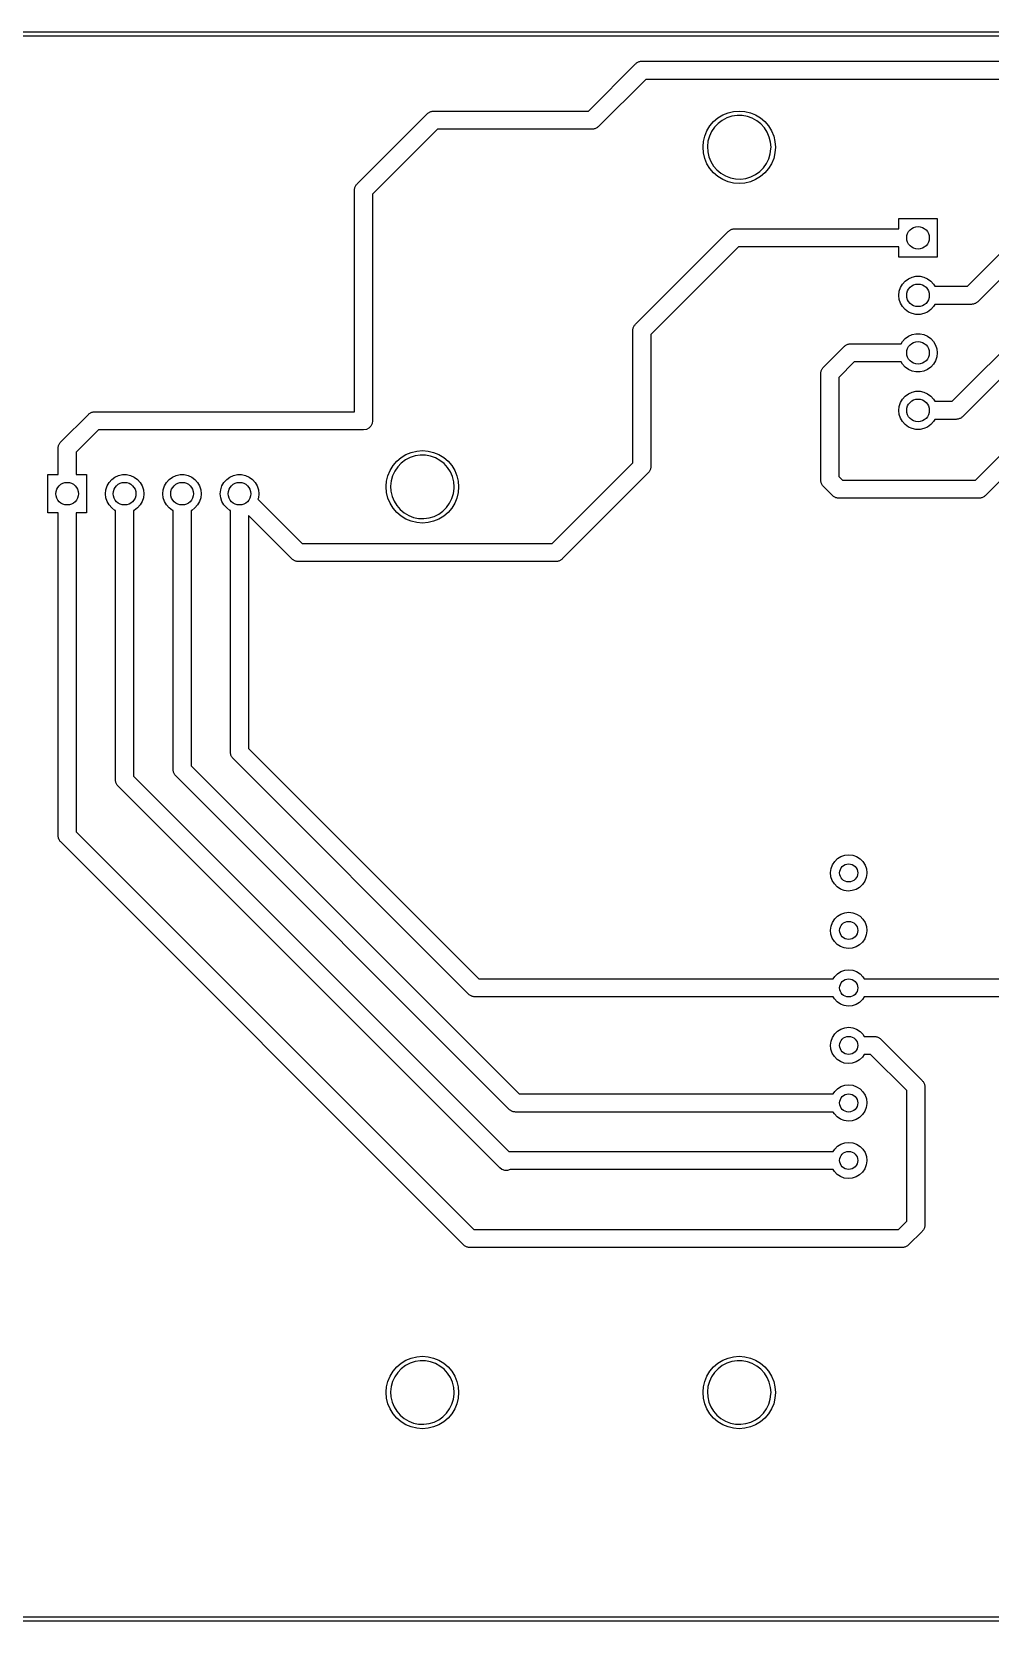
# Model space of a CAD drawing. Extents: x 66 to 226, y -133 to -63.
# Drawn here: x 94.7 to 137.1, y -133.1 to -62.9 of the extents above; entities that cross this region are included whole.
import ezdxf

# ---------------------------------------------------------------- set-up
doc = ezdxf.new("R2010")
doc.units = 0
doc.layers.add('BLACK', color=7, linetype='CONTINUOUS')

msp = doc.modelspace()

# ---------------------------------------------------------------- linework, layer by layer
at = {"layer": 'BLACK', "linetype": 'CONTINUOUS'}
for p, q in [((66, -62.9), (226, -62.9)), ((225.9, -63.1), (66.1, -63.1)), ((119.334, -66.4), (121.417, -64.3172)), ((121.417, -64.3172), (121.443, -64.2987)), ((121.443, -64.2987), (121.465, -64.2764)), ((121.465, -64.2764), (121.493, -64.2621)), ((121.493, -64.2621), (121.518, -64.2436)), ((121.518, -64.2436), (121.548, -64.2339)), ((121.548, -64.2339), (121.576, -64.2196)), ((121.576, -64.2196), (121.607, -64.2147)), ((121.607, -64.2147), (121.637, -64.2049)), ((121.637, -64.2049), (121.669, -64.2049)), ((121.669, -64.2049), (121.7, -64.2)), ((121.7, -64.2), (175.3, -64.2)), ((121.866, -65), (119.783, -67.0828)), ((138.2, -65), (121.866, -65)), ((109.117, -69.6172), (112.217, -66.5172)), ((112.217, -66.5172), (112.243, -66.4987)), ((112.243, -66.4987), (112.265, -66.4764)), ((112.265, -66.4764), (112.293, -66.4621)), ((112.293, -66.4621), (112.318, -66.4436)), ((112.318, -66.4436), (112.348, -66.4339)), ((112.348, -66.4339), (112.376, -66.4196)), ((112.376, -66.4196), (112.407, -66.4147)), ((112.407, -66.4147), (112.437, -66.4049)), ((112.437, -66.4049), (112.469, -66.4049)), ((112.469, -66.4049), (112.5, -66.4)), ((112.5, -66.4), (119.334, -66.4)), ((125.06, -66.7056), (125.274, -66.5744)), ((125.274, -66.5744), (125.506, -66.4783)), ((125.674, -66.6334), (125.456, -66.705)), ((125.506, -66.4783), (125.75, -66.4197)), ((125.902, -66.5986), (125.674, -66.6334)), ((125.75, -66.4197), (126, -66.4)), ((126.132, -66.6014), (125.902, -66.5986)), ((126, -66.4), (126.25, -66.4197)), ((126.359, -66.6418), (126.132, -66.6014)), ((126.25, -66.4197), (126.494, -66.4783)), ((126.576, -66.7187), (126.359, -66.6418)), ((126.494, -66.4783), (126.726, -66.5744)), ((126.726, -66.5744), (126.94, -66.7056)), ((112.666, -67.2), (109.8, -70.0657)), ((119.5, -67.2), (112.666, -67.2)), ((119.531, -67.1951), (119.5, -67.2)), ((119.563, -67.1951), (119.531, -67.1951)), ((119.593, -67.1853), (119.563, -67.1951)), ((119.624, -67.1804), (119.593, -67.1853)), ((119.652, -67.1661), (119.624, -67.1804)), ((119.682, -67.1564), (119.652, -67.1661)), ((119.707, -67.1379), (119.682, -67.1564)), ((119.735, -67.1236), (119.707, -67.1379)), ((119.757, -67.1013), (119.735, -67.1236)), ((119.783, -67.0828), (119.757, -67.1013)), ((124.478, -67.5056), (124.574, -67.2736)), ((124.574, -67.2736), (124.706, -67.0595)), ((124.779, -67.3061), (124.682, -67.5149)), ((124.706, -67.0595), (124.869, -66.8686)), ((124.908, -67.1159), (124.779, -67.3061)), ((124.869, -66.8686), (125.06, -66.7056)), ((125.067, -66.9495), (124.908, -67.1159)), ((125.251, -66.8113), (125.067, -66.9495)), ((125.456, -66.705), (125.251, -66.8113)), ((126.777, -66.8299), (126.576, -66.7187)), ((126.958, -66.9726), (126.777, -66.8299)), ((126.94, -66.7056), (127.131, -66.8686)), ((127.113, -67.1429), (126.958, -66.9726)), ((127.238, -67.3362), (127.113, -67.1429)), ((127.131, -66.8686), (127.294, -67.0595)), ((127.33, -67.5473), (127.238, -67.3362)), ((127.294, -67.0595), (127.426, -67.2736)), ((127.426, -67.2736), (127.522, -67.5056)), ((124.4, -68), (124.403, -67.9657)), ((124.42, -68.2503), (124.4, -68)), ((124.403, -67.9657), (124.42, -67.7497)), ((124.42, -67.7497), (124.478, -67.5056)), ((124.62, -67.7368), (124.596, -67.9657)), ((124.596, -67.9657), (124.609, -68.1955)), ((124.682, -67.5149), (124.62, -67.7368)), ((127.386, -67.7706), (127.33, -67.5473)), ((127.373, -68.2969), (127.403, -68.0686)), ((127.405, -68), (127.386, -67.7706)), ((127.403, -68.0686), (127.405, -68)), ((127.522, -67.5056), (127.58, -67.7497)), ((127.58, -67.7497), (127.6, -68)), ((127.6, -68), (127.58, -68.2503)), ((124.478, -68.4944), (124.42, -68.2503)), ((124.574, -68.7264), (124.478, -68.4944)), ((124.706, -68.9405), (124.574, -68.7264)), ((124.609, -68.1955), (124.659, -68.4201)), ((124.659, -68.4201), (124.746, -68.6334)), ((124.746, -68.6334), (124.866, -68.8297)), ((127.07, -68.9105), (127.204, -68.7235)), ((127.204, -68.7235), (127.306, -68.5171)), ((127.426, -68.7264), (127.294, -68.9405)), ((127.306, -68.5171), (127.373, -68.2969)), ((127.522, -68.4944), (127.426, -68.7264)), ((127.58, -68.2503), (127.522, -68.4944)), ((124.869, -69.1314), (124.706, -68.9405)), ((124.866, -68.8297), (125.017, -69.0037)), ((125.06, -69.2944), (124.869, -69.1314)), ((125.017, -69.0037), (125.194, -69.1507)), ((125.274, -69.4256), (125.06, -69.2944)), ((125.194, -69.1507), (125.393, -69.2669)), ((125.506, -69.5217), (125.274, -69.4256)), ((125.393, -69.2669), (125.608, -69.349)), ((125.608, -69.349), (125.834, -69.3949)), ((125.834, -69.3949), (126.064, -69.4034)), ((126.064, -69.4034), (126.292, -69.3741)), ((126.292, -69.3741), (126.513, -69.3079)), ((126.726, -69.4256), (126.494, -69.5217)), ((126.513, -69.3079), (126.719, -69.2067)), ((126.719, -69.2067), (126.907, -69.073)), ((126.94, -69.2944), (126.726, -69.4256)), ((126.907, -69.073), (127.07, -68.9105)), ((127.131, -69.1314), (126.94, -69.2944)), ((127.294, -68.9405), (127.131, -69.1314)), ((109, -69.9), (109.005, -69.8689)), ((109, -79.679), (109, -69.9)), ((109.005, -69.8374), (109.015, -69.8075)), ((109.005, -69.8689), (109.005, -69.8374)), ((109.015, -69.8075), (109.02, -69.7764)), ((109.02, -69.7764), (109.034, -69.7483)), ((109.034, -69.7483), (109.044, -69.7184)), ((109.044, -69.7184), (109.062, -69.6929)), ((109.062, -69.6929), (109.076, -69.6649)), ((109.076, -69.6649), (109.099, -69.6426)), ((109.099, -69.6426), (109.117, -69.6172)), ((109.8, -70.0657), (109.8, -80.079)), ((125.75, -69.5803), (125.506, -69.5217)), ((126, -69.6), (125.75, -69.5803)), ((126.25, -69.5803), (126, -69.6)), ((126.494, -69.5217), (126.25, -69.5803)), ((125.769, -71.6049), (125.8, -71.6)), ((125.8, -71.6), (133.05, -71.6)), ((133.05, -71.6), (133.05, -71.15)), ((133.05, -71.15), (134.75, -71.15)), ((134.75, -71.15), (134.75, -72.85)), ((135.414, -79.22), (143.317, -71.3172)), ((121.417, -75.8172), (125.517, -71.7172)), ((125.517, -71.7172), (125.543, -71.6987)), ((125.543, -71.6987), (125.565, -71.6764)), ((125.565, -71.6764), (125.593, -71.6621)), ((125.593, -71.6621), (125.618, -71.6436)), ((125.618, -71.6436), (125.648, -71.6339)), ((125.648, -71.6339), (125.676, -71.6196)), ((125.676, -71.6196), (125.707, -71.6147)), ((125.707, -71.6147), (125.737, -71.6049)), ((125.737, -71.6049), (125.769, -71.6049)), ((143.766, -72), (135.863, -79.9028)), ((136.094, -74.14), (138.2, -72.0343)), ((125.966, -72.4), (122.1, -76.2657)), ((133.05, -72.4), (125.966, -72.4)), ((133.05, -72.85), (133.05, -72.4)), ((134.75, -72.85), (133.05, -72.85)), ((138.883, -72.4828), (136.543, -74.8228)), ((133.637, -73.7316), (133.811, -73.6947)), ((133.811, -73.6947), (133.989, -73.6947)), ((133.989, -73.6947), (134.163, -73.7316)), ((136.434, -82.7), (145.517, -73.6172)), ((133.05, -74.54), (133.069, -74.3633)), ((133.069, -74.3633), (133.123, -74.1943)), ((133.123, -74.1943), (133.212, -74.0404)), ((133.212, -74.0404), (133.331, -73.9083)), ((133.331, -73.9083), (133.475, -73.8039)), ((133.475, -73.8039), (133.637, -73.7316)), ((134.163, -73.7316), (134.325, -73.8039)), ((134.325, -73.8039), (134.469, -73.9083)), ((134.469, -73.9083), (134.588, -74.0404)), ((134.588, -74.0404), (134.645, -74.14)), ((134.645, -74.14), (136.094, -74.14)), ((145.966, -74.3), (136.883, -83.3828)), ((133.069, -74.7167), (133.05, -74.54)), ((133.123, -74.8857), (133.069, -74.7167)), ((133.212, -75.0396), (133.123, -74.8857)), ((133.331, -75.1717), (133.212, -75.0396)), ((134.588, -75.0396), (134.469, -75.1717)), ((134.645, -74.94), (134.588, -75.0396)), ((136.26, -74.94), (134.645, -74.94)), ((136.291, -74.9351), (136.26, -74.94)), ((136.323, -74.9351), (136.291, -74.9351)), ((136.353, -74.9253), (136.323, -74.9351)), ((136.384, -74.9204), (136.353, -74.9253)), ((136.412, -74.9061), (136.384, -74.9204)), ((136.442, -74.8964), (136.412, -74.9061)), ((136.467, -74.8779), (136.442, -74.8964)), ((136.495, -74.8636), (136.467, -74.8779)), ((136.517, -74.8413), (136.495, -74.8636)), ((136.543, -74.8228), (136.517, -74.8413)), ((133.475, -75.2761), (133.331, -75.1717)), ((133.637, -75.3484), (133.475, -75.2761)), ((133.811, -75.3853), (133.637, -75.3484)), ((133.989, -75.3853), (133.811, -75.3853)), ((134.163, -75.3484), (133.989, -75.3853)), ((134.325, -75.2761), (134.163, -75.3484)), ((134.469, -75.1717), (134.325, -75.2761)), ((121.3, -76.1), (121.305, -76.0689)), ((121.3, -81.9343), (121.3, -76.1)), ((121.305, -76.0374), (121.315, -76.0075)), ((121.305, -76.0689), (121.305, -76.0374)), ((121.315, -76.0075), (121.32, -75.9764)), ((121.32, -75.9764), (121.334, -75.9483)), ((121.334, -75.9483), (121.344, -75.9184)), ((121.344, -75.9184), (121.362, -75.8929)), ((121.362, -75.8929), (121.376, -75.8649)), ((121.376, -75.8649), (121.399, -75.8426)), ((121.399, -75.8426), (121.417, -75.8172)), ((122.1, -76.2657), (122.1, -82.1)), ((133.212, -76.5804), (133.331, -76.4483)), ((133.331, -76.4483), (133.475, -76.3439)), ((133.475, -76.3439), (133.637, -76.2716)), ((133.637, -76.2716), (133.811, -76.2347)), ((133.811, -76.2347), (133.989, -76.2347)), ((133.989, -76.2347), (134.163, -76.2716)), ((134.163, -76.2716), (134.325, -76.3439)), ((134.325, -76.3439), (134.469, -76.4483)), ((134.469, -76.4483), (134.588, -76.5804)), ((129.717, -77.7172), (130.637, -76.7972)), ((130.637, -76.7972), (130.663, -76.7787)), ((130.663, -76.7787), (130.685, -76.7564)), ((130.685, -76.7564), (130.713, -76.7421)), ((130.713, -76.7421), (130.738, -76.7236)), ((130.738, -76.7236), (130.768, -76.7139)), ((130.768, -76.7139), (130.796, -76.6996)), ((130.796, -76.6996), (130.827, -76.6947)), ((130.827, -76.6947), (130.857, -76.6849)), ((130.857, -76.6849), (130.889, -76.6849)), ((130.889, -76.6849), (130.92, -76.68)), ((130.92, -76.68), (133.155, -76.68)), ((133.155, -76.68), (133.212, -76.5804)), ((134.588, -76.5804), (134.677, -76.7343)), ((134.677, -76.7343), (134.731, -76.9033)), ((134.731, -76.9033), (134.75, -77.08)), ((134.75, -77.08), (134.731, -77.2567)), ((129.605, -77.9374), (129.615, -77.9075)), ((129.615, -77.9075), (129.62, -77.8764)), ((129.62, -77.8764), (129.634, -77.8483)), ((129.634, -77.8483), (129.644, -77.8184)), ((129.644, -77.8184), (129.662, -77.7929)), ((129.662, -77.7929), (129.676, -77.7649)), ((129.676, -77.7649), (129.699, -77.7426)), ((129.699, -77.7426), (129.717, -77.7172)), ((131.086, -77.48), (130.4, -78.1657)), ((133.155, -77.48), (131.086, -77.48)), ((133.212, -77.5796), (133.155, -77.48)), ((133.331, -77.7117), (133.212, -77.5796)), ((133.475, -77.8161), (133.331, -77.7117)), ((133.637, -77.8884), (133.475, -77.8161)), ((133.811, -77.9253), (133.637, -77.8884)), ((134.163, -77.8884), (133.989, -77.9253)), ((134.325, -77.8161), (134.163, -77.8884)), ((134.469, -77.7117), (134.325, -77.8161)), ((134.588, -77.5796), (134.469, -77.7117)), ((134.677, -77.4257), (134.588, -77.5796)), ((134.731, -77.2567), (134.677, -77.4257)), ((129.6, -78), (129.605, -77.9689)), ((129.6, -82.7), (129.6, -78)), ((129.605, -77.9689), (129.605, -77.9374)), ((130.4, -78.1657), (130.4, -82.5343)), ((133.989, -77.9253), (133.811, -77.9253)), ((133.069, -79.4433), (133.123, -79.2743)), ((133.123, -79.2743), (133.212, -79.1204)), ((133.212, -79.1204), (133.331, -78.9883)), ((133.331, -78.9883), (133.475, -78.8839)), ((133.475, -78.8839), (133.637, -78.8116)), ((133.637, -78.8116), (133.811, -78.7747)), ((133.811, -78.7747), (133.989, -78.7747)), ((133.989, -78.7747), (134.163, -78.8116)), ((134.163, -78.8116), (134.325, -78.8839)), ((134.325, -78.8839), (134.469, -78.9883)), ((134.469, -78.9883), (134.588, -79.1204)), ((134.588, -79.1204), (134.645, -79.22)), ((134.645, -79.22), (135.414, -79.22)), ((96.0172, -81.0172), (97.2382, -79.7961)), ((97.2382, -79.7961), (97.2636, -79.7776)), ((97.2636, -79.7776), (97.2859, -79.7554)), ((97.2859, -79.7554), (97.314, -79.7411)), ((97.314, -79.7411), (97.3394, -79.7226)), ((97.3394, -79.7226), (97.3694, -79.7129)), ((97.3694, -79.7129), (97.3974, -79.6986)), ((97.3974, -79.6986), (97.4285, -79.6936)), ((97.4285, -79.6936), (97.4584, -79.6839)), ((97.4584, -79.6839), (97.4899, -79.6839)), ((97.4899, -79.6839), (97.521, -79.679)), ((97.521, -79.679), (109, -79.679)), ((133.05, -79.62), (133.069, -79.4433)), ((133.069, -79.7967), (133.05, -79.62)), ((133.123, -79.9657), (133.069, -79.7967)), ((133.212, -80.1196), (133.123, -79.9657)), ((134.645, -80.02), (134.588, -80.1196)), ((135.58, -80.02), (134.645, -80.02)), ((135.611, -80.0151), (135.58, -80.02)), ((135.643, -80.0151), (135.611, -80.0151)), ((135.673, -80.0053), (135.643, -80.0151)), ((135.704, -80.0004), (135.673, -80.0053)), ((135.732, -79.9861), (135.704, -80.0004)), ((135.762, -79.9764), (135.732, -79.9861)), ((135.787, -79.9579), (135.762, -79.9764)), ((135.815, -79.9436), (135.787, -79.9579)), ((135.837, -79.9213), (135.815, -79.9436)), ((135.863, -79.9028), (135.837, -79.9213)), ((97.6867, -80.479), (96.7, -81.4657)), ((109.4, -80.479), (97.6867, -80.479)), ((109.524, -80.4594), (109.4, -80.479)), ((109.635, -80.4026), (109.524, -80.4594)), ((109.724, -80.3141), (109.635, -80.4026)), ((109.78, -80.2026), (109.724, -80.3141)), ((109.8, -80.079), (109.78, -80.2026)), ((133.331, -80.2517), (133.212, -80.1196)), ((133.475, -80.3561), (133.331, -80.2517)), ((133.637, -80.4284), (133.475, -80.3561)), ((133.811, -80.4653), (133.637, -80.4284)), ((133.989, -80.4653), (133.811, -80.4653)), ((134.163, -80.4284), (133.989, -80.4653)), ((134.325, -80.3561), (134.163, -80.4284)), ((134.469, -80.2517), (134.325, -80.3561)), ((134.588, -80.1196), (134.469, -80.2517)), ((95.9, -81.3), (95.9049, -81.2689)), ((95.9, -82.45), (95.9, -81.3)), ((95.9049, -81.2374), (95.9147, -81.2075)), ((95.9049, -81.2689), (95.9049, -81.2374)), ((95.9147, -81.2075), (95.9196, -81.1764)), ((95.9196, -81.1764), (95.9339, -81.1483)), ((95.9339, -81.1483), (95.9436, -81.1184)), ((95.9436, -81.1184), (95.9621, -81.0929)), ((95.9621, -81.0929), (95.9764, -81.0649)), ((95.9764, -81.0649), (95.9987, -81.0426)), ((95.9987, -81.0426), (96.0172, -81.0172)), ((111.506, -81.4783), (111.75, -81.4197)), ((111.75, -81.4197), (112, -81.4)), ((112, -81.4), (112.25, -81.4197)), ((112.25, -81.4197), (112.494, -81.4783)), ((96.7, -81.4657), (96.7, -82.45)), ((110.574, -82.2736), (110.706, -82.0595)), ((110.706, -82.0595), (110.869, -81.8686)), ((110.908, -82.1159), (110.779, -82.3061)), ((110.869, -81.8686), (111.06, -81.7056)), ((111.067, -81.9495), (110.908, -82.1159)), ((111.06, -81.7056), (111.274, -81.5744)), ((111.251, -81.8113), (111.067, -81.9495)), ((111.456, -81.705), (111.251, -81.8113)), ((111.274, -81.5744), (111.506, -81.4783)), ((111.674, -81.6334), (111.456, -81.705)), ((111.902, -81.5986), (111.674, -81.6334)), ((112.132, -81.6014), (111.902, -81.5986)), ((112.359, -81.6418), (112.132, -81.6014)), ((112.576, -81.7187), (112.359, -81.6418)), ((112.494, -81.4783), (112.726, -81.5744)), ((112.777, -81.8299), (112.576, -81.7187)), ((112.726, -81.5744), (112.94, -81.7056)), ((112.958, -81.9726), (112.777, -81.8299)), ((112.94, -81.7056), (113.131, -81.8686)), ((113.113, -82.1429), (112.958, -81.9726)), ((113.131, -81.8686), (113.294, -82.0595)), ((113.294, -82.0595), (113.426, -82.2736)), ((117.734, -85.5), (121.3, -81.9343)), ((122.1, -82.1), (122.095, -82.1311)), ((122.095, -82.1311), (122.095, -82.1626)), ((95.45, -84.15), (95.45, -82.45)), ((95.45, -82.45), (95.9, -82.45)), ((96.7, -82.45), (97.15, -82.45)), ((97.15, -82.45), (97.15, -84.15)), ((98.0635, -82.9543), (98.1523, -82.8004)), ((98.1523, -82.8004), (98.2712, -82.6683)), ((98.2712, -82.6683), (98.415, -82.5639)), ((98.415, -82.5639), (98.5773, -82.4916)), ((98.5773, -82.4916), (98.7512, -82.4547)), ((98.7512, -82.4547), (98.9288, -82.4547)), ((98.9288, -82.4547), (99.1027, -82.4916)), ((99.1027, -82.4916), (99.265, -82.5639)), ((99.265, -82.5639), (99.4088, -82.6683)), ((99.4088, -82.6683), (99.5277, -82.8004)), ((99.5277, -82.8004), (99.6165, -82.9543)), ((100.603, -82.9543), (100.692, -82.8004)), ((100.692, -82.8004), (100.811, -82.6683)), ((100.811, -82.6683), (100.955, -82.5639)), ((100.955, -82.5639), (101.117, -82.4916)), ((101.117, -82.4916), (101.291, -82.4547)), ((101.291, -82.4547), (101.469, -82.4547)), ((101.469, -82.4547), (101.643, -82.4916)), ((101.643, -82.4916), (101.805, -82.5639)), ((101.805, -82.5639), (101.949, -82.6683)), ((101.949, -82.6683), (102.068, -82.8004)), ((102.068, -82.8004), (102.157, -82.9543)), ((103.143, -82.9543), (103.232, -82.8004)), ((103.232, -82.8004), (103.351, -82.6683)), ((103.351, -82.6683), (103.495, -82.5639)), ((103.495, -82.5639), (103.657, -82.4916)), ((103.657, -82.4916), (103.831, -82.4547)), ((103.831, -82.4547), (104.009, -82.4547)), ((104.009, -82.4547), (104.183, -82.4916)), ((104.183, -82.4916), (104.345, -82.5639)), ((104.345, -82.5639), (104.489, -82.6683)), ((104.489, -82.6683), (104.608, -82.8004)), ((104.608, -82.8004), (104.697, -82.9543)), ((110.403, -82.9657), (110.42, -82.7497)), ((110.42, -82.7497), (110.478, -82.5056)), ((110.478, -82.5056), (110.574, -82.2736)), ((110.62, -82.7368), (110.596, -82.9657)), ((110.682, -82.5149), (110.62, -82.7368)), ((110.779, -82.3061), (110.682, -82.5149)), ((113.238, -82.3362), (113.113, -82.1429)), ((113.33, -82.5473), (113.238, -82.3362)), ((113.386, -82.7706), (113.33, -82.5473)), ((113.405, -83), (113.386, -82.7706)), ((113.426, -82.2736), (113.522, -82.5056)), ((113.522, -82.5056), (113.58, -82.7497)), ((113.58, -82.7497), (113.6, -83)), ((121.983, -82.3828), (118.183, -86.1828)), ((122.001, -82.3574), (121.983, -82.3828)), ((122.024, -82.3351), (122.001, -82.3574)), ((122.038, -82.3071), (122.024, -82.3351)), ((122.056, -82.2816), (122.038, -82.3071)), ((122.066, -82.2517), (122.056, -82.2816)), ((122.08, -82.2236), (122.066, -82.2517)), ((122.085, -82.1925), (122.08, -82.2236)), ((122.095, -82.1626), (122.085, -82.1925)), ((129.605, -82.7311), (129.6, -82.7)), ((129.605, -82.7626), (129.605, -82.7311)), ((129.615, -82.7925), (129.605, -82.7626)), ((129.62, -82.8236), (129.615, -82.7925)), ((129.634, -82.8517), (129.62, -82.8236)), ((130.4, -82.5343), (130.566, -82.7)), ((130.566, -82.7), (136.434, -82.7)), ((97.99, -83.3), (98.0086, -83.1233)), ((98.0086, -83.4767), (97.99, -83.3)), ((98.0086, -83.1233), (98.0635, -82.9543)), ((98.0635, -83.6457), (98.0086, -83.4767)), ((99.6165, -82.9543), (99.6714, -83.1233)), ((99.6714, -83.4767), (99.6165, -83.6457)), ((99.6714, -83.1233), (99.69, -83.3)), ((99.69, -83.3), (99.6714, -83.4767)), ((100.53, -83.3), (100.549, -83.1233)), ((100.549, -83.4767), (100.53, -83.3)), ((100.549, -83.1233), (100.603, -82.9543)), ((100.603, -83.6457), (100.549, -83.4767)), ((102.157, -82.9543), (102.211, -83.1233)), ((102.211, -83.4767), (102.157, -83.6457)), ((102.211, -83.1233), (102.23, -83.3)), ((102.23, -83.3), (102.211, -83.4767)), ((103.07, -83.3), (103.089, -83.1233)), ((103.089, -83.4767), (103.07, -83.3)), ((103.089, -83.1233), (103.143, -82.9543)), ((103.143, -83.6457), (103.089, -83.4767)), ((104.697, -82.9543), (104.751, -83.1233)), ((104.751, -83.4767), (104.73, -83.5439)), ((104.751, -83.1233), (104.77, -83.3)), ((104.77, -83.3), (104.751, -83.4767)), ((110.4, -83), (110.403, -82.9657)), ((110.42, -83.2503), (110.4, -83)), ((110.478, -83.4944), (110.42, -83.2503)), ((110.574, -83.7264), (110.478, -83.4944)), ((110.596, -82.9657), (110.609, -83.1955)), ((110.609, -83.1955), (110.659, -83.4201)), ((110.659, -83.4201), (110.746, -83.6334)), ((113.204, -83.7235), (113.306, -83.5171)), ((113.306, -83.5171), (113.373, -83.2969)), ((113.373, -83.2969), (113.403, -83.0686)), ((113.403, -83.0686), (113.405, -83)), ((113.522, -83.4944), (113.426, -83.7264)), ((113.58, -83.2503), (113.522, -83.4944)), ((113.6, -83), (113.58, -83.2503)), ((129.644, -82.8816), (129.634, -82.8517)), ((129.662, -82.9071), (129.644, -82.8816)), ((129.676, -82.9351), (129.662, -82.9071)), ((129.699, -82.9574), (129.676, -82.9351)), ((129.717, -82.9828), (129.699, -82.9574)), ((130.117, -83.3828), (129.717, -82.9828)), ((130.143, -83.4013), (130.117, -83.3828)), ((130.165, -83.4236), (130.143, -83.4013)), ((130.193, -83.4379), (130.165, -83.4236)), ((130.218, -83.4564), (130.193, -83.4379)), ((130.248, -83.4661), (130.218, -83.4564)), ((130.276, -83.4804), (130.248, -83.4661)), ((130.307, -83.4853), (130.276, -83.4804)), ((130.337, -83.4951), (130.307, -83.4853)), ((130.369, -83.4951), (130.337, -83.4951)), ((130.4, -83.5), (130.369, -83.4951)), ((136.6, -83.5), (130.4, -83.5)), ((136.631, -83.4951), (136.6, -83.5)), ((136.663, -83.4951), (136.631, -83.4951)), ((136.693, -83.4853), (136.663, -83.4951)), ((136.724, -83.4804), (136.693, -83.4853)), ((136.752, -83.4661), (136.724, -83.4804)), ((136.782, -83.4564), (136.752, -83.4661)), ((136.807, -83.4379), (136.782, -83.4564)), ((136.835, -83.4236), (136.807, -83.4379)), ((136.857, -83.4013), (136.835, -83.4236)), ((136.883, -83.3828), (136.857, -83.4013)), ((95.9, -84.15), (95.45, -84.15)), ((95.9, -98.4), (95.9, -84.15)), ((97.15, -84.15), (96.7, -84.15)), ((96.7, -84.15), (96.7, -98.2343)), ((98.1523, -83.7996), (98.0635, -83.6457)), ((98.2712, -83.9317), (98.1523, -83.7996)), ((98.415, -84.0361), (98.2712, -83.9317)), ((98.44, -84.0473), (98.415, -84.0361)), ((98.44, -95.94), (98.44, -84.0473)), ((99.265, -84.0361), (99.24, -84.0473)), ((99.24, -84.0473), (99.24, -95.7743)), ((99.4088, -83.9317), (99.265, -84.0361)), ((99.5277, -83.7996), (99.4088, -83.9317)), ((99.6165, -83.6457), (99.5277, -83.7996)), ((100.692, -83.7996), (100.603, -83.6457)), ((100.811, -83.9317), (100.692, -83.7996)), ((100.955, -84.0361), (100.811, -83.9317)), ((100.98, -84.0473), (100.955, -84.0361)), ((100.98, -95.48), (100.98, -84.0473)), ((101.805, -84.0361), (101.78, -84.0473)), ((101.78, -84.0473), (101.78, -95.3143)), ((101.949, -83.9317), (101.805, -84.0361)), ((102.068, -83.7996), (101.949, -83.9317)), ((102.157, -83.6457), (102.068, -83.7996)), ((103.232, -83.7996), (103.143, -83.6457)), ((103.351, -83.9317), (103.232, -83.7996)), ((103.495, -84.0361), (103.351, -83.9317)), ((103.52, -84.0473), (103.495, -84.0361)), ((103.52, -94.72), (103.52, -84.0473)), ((104.73, -83.5439), (106.686, -85.5)), ((110.706, -83.9405), (110.574, -83.7264)), ((110.869, -84.1314), (110.706, -83.9405)), ((110.746, -83.6334), (110.866, -83.8297)), ((110.866, -83.8297), (111.017, -84.0037)), ((111.06, -84.2944), (110.869, -84.1314)), ((111.017, -84.0037), (111.194, -84.1507)), ((111.194, -84.1507), (111.393, -84.2669)), ((112.513, -84.3079), (112.719, -84.2067)), ((112.719, -84.2067), (112.907, -84.073)), ((112.907, -84.073), (113.07, -83.9105)), ((113.131, -84.1314), (112.94, -84.2944)), ((113.07, -83.9105), (113.204, -83.7235)), ((113.294, -83.9405), (113.131, -84.1314)), ((113.426, -83.7264), (113.294, -83.9405)), ((106.237, -86.1828), (104.32, -84.2657)), ((104.32, -84.2657), (104.32, -94.5543)), ((111.274, -84.4256), (111.06, -84.2944)), ((111.506, -84.5217), (111.274, -84.4256)), ((111.393, -84.2669), (111.608, -84.349)), ((111.75, -84.5803), (111.506, -84.5217)), ((111.608, -84.349), (111.834, -84.3949)), ((112, -84.6), (111.75, -84.5803)), ((111.834, -84.3949), (112.064, -84.4034)), ((112.25, -84.5803), (112, -84.6)), ((112.064, -84.4034), (112.292, -84.3741)), ((112.494, -84.5217), (112.25, -84.5803)), ((112.292, -84.3741), (112.513, -84.3079)), ((112.726, -84.4256), (112.494, -84.5217)), ((112.94, -84.2944), (112.726, -84.4256)), ((106.686, -85.5), (117.734, -85.5)), ((106.263, -86.2013), (106.237, -86.1828)), ((106.285, -86.2236), (106.263, -86.2013)), ((106.313, -86.2379), (106.285, -86.2236)), ((106.338, -86.2564), (106.313, -86.2379)), ((106.368, -86.2661), (106.338, -86.2564)), ((106.396, -86.2804), (106.368, -86.2661)), ((106.427, -86.2853), (106.396, -86.2804)), ((106.457, -86.2951), (106.427, -86.2853)), ((106.489, -86.2951), (106.457, -86.2951)), ((106.52, -86.3), (106.489, -86.2951)), ((117.9, -86.3), (106.52, -86.3)), ((117.931, -86.2951), (117.9, -86.3)), ((117.963, -86.2951), (117.931, -86.2951)), ((117.993, -86.2853), (117.963, -86.2951)), ((118.024, -86.2804), (117.993, -86.2853)), ((118.052, -86.2661), (118.024, -86.2804)), ((118.082, -86.2564), (118.052, -86.2661)), ((118.107, -86.2379), (118.082, -86.2564)), ((118.135, -86.2236), (118.107, -86.2379)), ((118.157, -86.2013), (118.135, -86.2236)), ((118.183, -86.1828), (118.157, -86.2013)), ((103.525, -94.7511), (103.52, -94.72)), ((103.525, -94.7826), (103.525, -94.7511)), ((104.32, -94.5543), (114.496, -104.73)), ((101.78, -95.3143), (116.276, -109.81)), ((103.535, -94.8125), (103.525, -94.7826)), ((103.54, -94.8436), (103.535, -94.8125)), ((103.554, -94.8717), (103.54, -94.8436)), ((103.564, -94.9016), (103.554, -94.8717)), ((103.582, -94.9271), (103.564, -94.9016)), ((103.596, -94.9551), (103.582, -94.9271)), ((103.619, -94.9774), (103.596, -94.9551)), ((103.637, -95.0028), (103.619, -94.9774)), ((114.047, -105.413), (103.637, -95.0028)), ((98.4449, -95.9711), (98.44, -95.94)), ((98.4449, -96.0026), (98.4449, -95.9711)), ((98.4547, -96.0325), (98.4449, -96.0026)), ((98.4596, -96.0636), (98.4547, -96.0325)), ((98.4739, -96.0917), (98.4596, -96.0636)), ((98.4836, -96.1216), (98.4739, -96.0917)), ((98.5021, -96.1471), (98.4836, -96.1216)), ((98.5164, -96.1751), (98.5021, -96.1471)), ((99.24, -95.7743), (115.816, -112.35)), ((100.985, -95.5111), (100.98, -95.48)), ((100.985, -95.5426), (100.985, -95.5111)), ((100.995, -95.5725), (100.985, -95.5426)), ((101, -95.6036), (100.995, -95.5725)), ((101.014, -95.6317), (101, -95.6036)), ((101.024, -95.6616), (101.014, -95.6317)), ((101.042, -95.6871), (101.024, -95.6616)), ((101.056, -95.7151), (101.042, -95.6871)), ((101.079, -95.7374), (101.056, -95.7151)), ((101.097, -95.7628), (101.079, -95.7374)), ((115.827, -110.493), (101.097, -95.7628)), ((98.5387, -96.1974), (98.5164, -96.1751)), ((98.5572, -96.2228), (98.5387, -96.1974)), ((115.417, -113.083), (98.5572, -96.2228)), ((96.7, -98.2343), (114.266, -115.8)), ((95.9049, -98.4311), (95.9, -98.4)), ((95.9049, -98.4626), (95.9049, -98.4311)), ((95.9147, -98.4925), (95.9049, -98.4626)), ((95.9196, -98.5236), (95.9147, -98.4925)), ((95.9339, -98.5517), (95.9196, -98.5236)), ((95.9436, -98.5816), (95.9339, -98.5517)), ((95.9621, -98.6071), (95.9436, -98.5816)), ((95.9764, -98.6351), (95.9621, -98.6071)), ((95.9987, -98.6574), (95.9764, -98.6351)), ((96.0172, -98.6828), (95.9987, -98.6574)), ((113.817, -116.483), (96.0172, -98.6828)), ((130.121, -99.6943), (130.218, -99.5444)), ((130.218, -99.5444), (130.345, -99.4196)), ((130.345, -99.4196), (130.497, -99.3261)), ((130.497, -99.3261), (130.666, -99.2687)), ((130.666, -99.2687), (130.843, -99.25)), ((130.843, -99.25), (131.02, -99.2711)), ((131.02, -99.2711), (131.188, -99.331)), ((131.188, -99.331), (131.339, -99.4265)), ((131.339, -99.4265), (131.464, -99.5531)), ((131.464, -99.5531), (131.559, -99.7043)), ((130.038, -100.039), (130.06, -99.8619)), ((130.055, -100.216), (130.038, -100.039)), ((130.111, -100.386), (130.055, -100.216)), ((130.06, -99.8619), (130.121, -99.6943)), ((131.612, -100.249), (131.549, -100.416)), ((131.559, -99.7043), (131.618, -99.8728)), ((131.637, -100.072), (131.612, -100.249)), ((131.618, -99.8728), (131.637, -100.05)), ((131.637, -100.05), (131.637, -100.072)), ((130.204, -100.538), (130.111, -100.386)), ((130.328, -100.666), (130.204, -100.538)), ((130.477, -100.764), (130.328, -100.666)), ((130.644, -100.826), (130.477, -100.764)), ((130.821, -100.85), (130.644, -100.826)), ((130.998, -100.834), (130.821, -100.85)), ((131.168, -100.779), (130.998, -100.834)), ((131.321, -100.687), (131.168, -100.779)), ((131.45, -100.564), (131.321, -100.687)), ((131.549, -100.416), (131.45, -100.564)), ((130.038, -102.579), (130.06, -102.402)), ((130.06, -102.402), (130.121, -102.234)), ((130.121, -102.234), (130.218, -102.084)), ((130.218, -102.084), (130.345, -101.96)), ((130.345, -101.96), (130.497, -101.866)), ((130.497, -101.866), (130.666, -101.809)), ((130.666, -101.809), (130.843, -101.79)), ((130.843, -101.79), (131.02, -101.811)), ((131.02, -101.811), (131.188, -101.871)), ((131.188, -101.871), (131.339, -101.967)), ((131.339, -101.967), (131.464, -102.093)), ((131.464, -102.093), (131.559, -102.244)), ((131.559, -102.244), (131.618, -102.413)), ((131.618, -102.413), (131.637, -102.59)), ((130.055, -102.756), (130.038, -102.579)), ((130.111, -102.926), (130.055, -102.756)), ((130.204, -103.078), (130.111, -102.926)), ((130.328, -103.206), (130.204, -103.078)), ((131.45, -103.104), (131.321, -103.227)), ((131.549, -102.956), (131.45, -103.104)), ((131.612, -102.789), (131.549, -102.956)), ((131.637, -102.612), (131.612, -102.789)), ((131.637, -102.59), (131.637, -102.612)), ((130.477, -103.304), (130.328, -103.206)), ((130.644, -103.366), (130.477, -103.304)), ((130.821, -103.39), (130.644, -103.366)), ((130.998, -103.374), (130.821, -103.39)), ((131.168, -103.319), (130.998, -103.374)), ((131.321, -103.227), (131.168, -103.319)), ((130.218, -104.624), (130.345, -104.5)), ((130.345, -104.5), (130.497, -104.406)), ((130.497, -104.406), (130.666, -104.349)), ((130.666, -104.349), (130.843, -104.33)), ((130.843, -104.33), (131.02, -104.351)), ((131.02, -104.351), (131.188, -104.411)), ((131.188, -104.411), (131.339, -104.507)), ((131.339, -104.507), (131.464, -104.633)), ((114.496, -104.73), (130.149, -104.73)), ((130.149, -104.73), (130.218, -104.624)), ((131.464, -104.633), (131.525, -104.73)), ((131.525, -104.73), (140.309, -104.73)), ((114.073, -105.431), (114.047, -105.413)), ((114.095, -105.454), (114.073, -105.431)), ((114.123, -105.468), (114.095, -105.454)), ((114.148, -105.486), (114.123, -105.468)), ((114.178, -105.496), (114.148, -105.486)), ((114.206, -105.51), (114.178, -105.496)), ((114.237, -105.515), (114.206, -105.51)), ((114.267, -105.525), (114.237, -105.515)), ((114.299, -105.525), (114.267, -105.525)), ((114.33, -105.53), (114.299, -105.525)), ((130.15, -105.53), (114.33, -105.53)), ((130.204, -105.618), (130.15, -105.53)), ((130.328, -105.746), (130.204, -105.618)), ((130.477, -105.844), (130.328, -105.746)), ((130.644, -105.906), (130.477, -105.844)), ((130.821, -105.93), (130.644, -105.906)), ((130.998, -105.914), (130.821, -105.93)), ((131.168, -105.859), (130.998, -105.914)), ((131.321, -105.767), (131.168, -105.859)), ((131.45, -105.644), (131.321, -105.767)), ((131.526, -105.53), (131.45, -105.644)), ((140.31, -105.53), (131.526, -105.53)), ((130.06, -107.482), (130.121, -107.314)), ((130.121, -107.314), (130.218, -107.164)), ((130.218, -107.164), (130.345, -107.04)), ((130.345, -107.04), (130.497, -106.946)), ((130.497, -106.946), (130.666, -106.889)), ((130.666, -106.889), (130.843, -106.87)), ((130.843, -106.87), (131.02, -106.891)), ((131.02, -106.891), (131.188, -106.951)), ((131.188, -106.951), (131.339, -107.047)), ((131.339, -107.047), (131.464, -107.173)), ((131.464, -107.173), (131.525, -107.27)), ((131.525, -107.27), (131.97, -107.27)), ((131.97, -107.27), (132.001, -107.275)), ((132.001, -107.275), (132.033, -107.275)), ((132.033, -107.275), (132.063, -107.285)), ((132.063, -107.285), (132.094, -107.29)), ((132.094, -107.29), (132.122, -107.304)), ((132.122, -107.304), (132.152, -107.314)), ((132.152, -107.314), (132.177, -107.332)), ((132.177, -107.332), (132.205, -107.346)), ((132.205, -107.346), (132.227, -107.369)), ((132.227, -107.369), (132.253, -107.387)), ((132.253, -107.387), (134.083, -109.217)), ((130.038, -107.659), (130.06, -107.482)), ((130.055, -107.836), (130.038, -107.659)), ((130.111, -108.006), (130.055, -107.836)), ((130.204, -108.158), (130.111, -108.006)), ((131.526, -108.07), (131.45, -108.184)), ((131.804, -108.07), (131.526, -108.07)), ((133.4, -109.666), (131.804, -108.07)), ((130.328, -108.286), (130.204, -108.158)), ((130.477, -108.384), (130.328, -108.286)), ((130.644, -108.446), (130.477, -108.384)), ((130.821, -108.47), (130.644, -108.446)), ((130.998, -108.454), (130.821, -108.47)), ((131.168, -108.399), (130.998, -108.454)), ((131.321, -108.307), (131.168, -108.399)), ((131.45, -108.184), (131.321, -108.307)), ((130.345, -109.58), (130.497, -109.486)), ((130.497, -109.486), (130.666, -109.429)), ((130.666, -109.429), (130.843, -109.41)), ((130.843, -109.41), (131.02, -109.431)), ((131.02, -109.431), (131.188, -109.491)), ((131.188, -109.491), (131.339, -109.587)), ((134.083, -109.217), (134.101, -109.243)), ((134.101, -109.243), (134.124, -109.265)), ((134.124, -109.265), (134.138, -109.293)), ((134.138, -109.293), (134.156, -109.318)), ((134.156, -109.318), (134.166, -109.348)), ((134.166, -109.348), (134.18, -109.376)), ((134.18, -109.376), (134.185, -109.407)), ((134.185, -109.407), (134.195, -109.437)), ((134.195, -109.437), (134.195, -109.469)), ((134.195, -109.469), (134.2, -109.5)), ((134.2, -109.5), (134.2, -115.6)), ((116.276, -109.81), (130.149, -109.81)), ((130.149, -109.81), (130.218, -109.704)), ((130.218, -109.704), (130.345, -109.58)), ((131.339, -109.587), (131.464, -109.713)), ((131.464, -109.713), (131.559, -109.864)), ((131.559, -109.864), (131.618, -110.033)), ((131.618, -110.033), (131.637, -110.21)), ((131.637, -110.21), (131.637, -110.232)), ((133.4, -115.434), (133.4, -109.666)), ((115.853, -110.511), (115.827, -110.493)), ((115.875, -110.534), (115.853, -110.511)), ((115.903, -110.548), (115.875, -110.534)), ((115.928, -110.566), (115.903, -110.548)), ((115.958, -110.576), (115.928, -110.566)), ((115.986, -110.59), (115.958, -110.576)), ((116.017, -110.595), (115.986, -110.59)), ((116.047, -110.605), (116.017, -110.595)), ((116.079, -110.605), (116.047, -110.605)), ((116.11, -110.61), (116.079, -110.605)), ((130.15, -110.61), (116.11, -110.61)), ((130.204, -110.698), (130.15, -110.61)), ((130.328, -110.826), (130.204, -110.698)), ((130.477, -110.924), (130.328, -110.826)), ((131.321, -110.847), (131.168, -110.939)), ((131.45, -110.724), (131.321, -110.847)), ((131.549, -110.576), (131.45, -110.724)), ((131.612, -110.409), (131.549, -110.576)), ((131.637, -110.232), (131.612, -110.409)), ((130.644, -110.986), (130.477, -110.924)), ((130.821, -111.01), (130.644, -110.986)), ((130.998, -110.994), (130.821, -111.01)), ((131.168, -110.939), (130.998, -110.994)), ((130.149, -112.35), (130.218, -112.244)), ((130.218, -112.244), (130.345, -112.12)), ((130.345, -112.12), (130.497, -112.026)), ((130.497, -112.026), (130.666, -111.969)), ((130.666, -111.969), (130.843, -111.95)), ((130.843, -111.95), (131.02, -111.971)), ((131.02, -111.971), (131.188, -112.031)), ((131.188, -112.031), (131.339, -112.127)), ((131.339, -112.127), (131.464, -112.253)), ((131.464, -112.253), (131.559, -112.404)), ((115.816, -112.35), (130.149, -112.35)), ((131.612, -112.949), (131.549, -113.116)), ((131.559, -112.404), (131.618, -112.573)), ((131.637, -112.772), (131.612, -112.949)), ((131.618, -112.573), (131.637, -112.75)), ((131.637, -112.75), (131.637, -112.772)), ((115.503, -113.145), (115.417, -113.083)), ((115.417, -113.083), (115.417, -113.083)), ((115.518, -113.156), (115.503, -113.145)), ((115.637, -113.195), (115.518, -113.156)), ((115.763, -113.195), (115.637, -113.195)), ((115.882, -113.156), (115.763, -113.195)), ((115.89, -113.15), (115.882, -113.156)), ((130.15, -113.15), (115.89, -113.15)), ((130.204, -113.238), (130.15, -113.15)), ((130.328, -113.366), (130.204, -113.238)), ((130.477, -113.464), (130.328, -113.366)), ((130.644, -113.526), (130.477, -113.464)), ((130.821, -113.55), (130.644, -113.526)), ((130.998, -113.534), (130.821, -113.55)), ((131.168, -113.479), (130.998, -113.534)), ((131.321, -113.387), (131.168, -113.479)), ((131.45, -113.264), (131.321, -113.387)), ((131.549, -113.116), (131.45, -113.264)), ((114.266, -115.8), (133.034, -115.8)), ((133.034, -115.8), (133.4, -115.434)), ((134.138, -115.807), (134.124, -115.835)), ((134.156, -115.782), (134.138, -115.807)), ((134.166, -115.752), (134.156, -115.782)), ((134.18, -115.724), (134.166, -115.752)), ((134.185, -115.693), (134.18, -115.724)), ((134.195, -115.663), (134.185, -115.693)), ((134.2, -115.6), (134.195, -115.631)), ((134.195, -115.631), (134.195, -115.663)), ((113.843, -116.501), (113.817, -116.483)), ((113.865, -116.524), (113.843, -116.501)), ((113.893, -116.538), (113.865, -116.524)), ((133.435, -116.524), (133.407, -116.538)), ((133.457, -116.501), (133.435, -116.524)), ((133.483, -116.483), (133.457, -116.501)), ((134.083, -115.883), (133.483, -116.483)), ((134.101, -115.857), (134.083, -115.883)), ((134.124, -115.835), (134.101, -115.857)), ((113.918, -116.556), (113.893, -116.538)), ((113.948, -116.566), (113.918, -116.556)), ((113.976, -116.58), (113.948, -116.566)), ((114.007, -116.585), (113.976, -116.58)), ((114.037, -116.595), (114.007, -116.585)), ((114.069, -116.595), (114.037, -116.595)), ((114.1, -116.6), (114.069, -116.595)), ((133.2, -116.6), (114.1, -116.6)), ((133.231, -116.595), (133.2, -116.6)), ((133.263, -116.595), (133.231, -116.595)), ((133.293, -116.585), (133.263, -116.595)), ((133.324, -116.58), (133.293, -116.585)), ((133.352, -116.566), (133.324, -116.58)), ((133.382, -116.556), (133.352, -116.566)), ((133.407, -116.538), (133.382, -116.556)), ((111.506, -121.478), (111.75, -121.42)), ((111.75, -121.42), (112, -121.4)), ((112, -121.4), (112.25, -121.42)), ((112.25, -121.42), (112.494, -121.478)), ((125.506, -121.478), (125.75, -121.42)), ((125.75, -121.42), (126, -121.4)), ((126, -121.4), (126.25, -121.42)), ((126.25, -121.42), (126.494, -121.478)), ((110.574, -122.274), (110.706, -122.06)), ((110.706, -122.06), (110.869, -121.869)), ((110.908, -122.116), (110.779, -122.306)), ((110.869, -121.869), (111.06, -121.706)), ((111.067, -121.949), (110.908, -122.116)), ((111.06, -121.706), (111.274, -121.574)), ((111.251, -121.811), (111.067, -121.949)), ((111.456, -121.705), (111.251, -121.811)), ((111.274, -121.574), (111.506, -121.478)), ((111.674, -121.633), (111.456, -121.705)), ((111.902, -121.599), (111.674, -121.633)), ((112.132, -121.601), (111.902, -121.599)), ((112.359, -121.642), (112.132, -121.601)), ((112.576, -121.719), (112.359, -121.642)), ((112.494, -121.478), (112.726, -121.574)), ((112.777, -121.83), (112.576, -121.719)), ((112.726, -121.574), (112.94, -121.706)), ((112.958, -121.973), (112.777, -121.83)), ((112.94, -121.706), (113.131, -121.869)), ((113.113, -122.143), (112.958, -121.973)), ((113.238, -122.336), (113.113, -122.143)), ((113.131, -121.869), (113.294, -122.06)), ((113.294, -122.06), (113.426, -122.274)), ((124.574, -122.274), (124.706, -122.06)), ((124.706, -122.06), (124.869, -121.869)), ((124.908, -122.116), (124.779, -122.306)), ((124.869, -121.869), (125.06, -121.706)), ((125.067, -121.949), (124.908, -122.116)), ((125.06, -121.706), (125.274, -121.574)), ((125.251, -121.811), (125.067, -121.949)), ((125.456, -121.705), (125.251, -121.811)), ((125.274, -121.574), (125.506, -121.478)), ((125.674, -121.633), (125.456, -121.705)), ((125.902, -121.599), (125.674, -121.633)), ((126.132, -121.601), (125.902, -121.599)), ((126.359, -121.642), (126.132, -121.601)), ((126.576, -121.719), (126.359, -121.642)), ((126.494, -121.478), (126.726, -121.574)), ((126.777, -121.83), (126.576, -121.719)), ((126.726, -121.574), (126.94, -121.706)), ((126.958, -121.973), (126.777, -121.83)), ((126.94, -121.706), (127.131, -121.869)), ((127.113, -122.143), (126.958, -121.973)), ((127.238, -122.336), (127.113, -122.143)), ((127.131, -121.869), (127.294, -122.06)), ((127.294, -122.06), (127.426, -122.274)), ((110.403, -122.966), (110.42, -122.75)), ((110.42, -122.75), (110.478, -122.506)), ((110.478, -122.506), (110.574, -122.274)), ((110.62, -122.737), (110.596, -122.966)), ((110.682, -122.515), (110.62, -122.737)), ((110.779, -122.306), (110.682, -122.515)), ((113.33, -122.547), (113.238, -122.336)), ((113.386, -122.771), (113.33, -122.547)), ((113.405, -123), (113.386, -122.771)), ((113.426, -122.274), (113.522, -122.506)), ((113.522, -122.506), (113.58, -122.75)), ((113.58, -122.75), (113.6, -123)), ((124.403, -122.966), (124.42, -122.75)), ((124.42, -122.75), (124.478, -122.506)), ((124.478, -122.506), (124.574, -122.274)), ((124.62, -122.737), (124.596, -122.966)), ((124.682, -122.515), (124.62, -122.737)), ((124.779, -122.306), (124.682, -122.515)), ((127.33, -122.547), (127.238, -122.336)), ((127.386, -122.771), (127.33, -122.547)), ((127.405, -123), (127.386, -122.771)), ((127.426, -122.274), (127.522, -122.506)), ((127.522, -122.506), (127.58, -122.75)), ((127.58, -122.75), (127.6, -123)), ((110.4, -123), (110.403, -122.966)), ((110.42, -123.25), (110.4, -123)), ((110.478, -123.494), (110.42, -123.25)), ((110.574, -123.726), (110.478, -123.494)), ((110.596, -122.966), (110.609, -123.196)), ((110.609, -123.196), (110.659, -123.42)), ((110.659, -123.42), (110.746, -123.633)), ((113.204, -123.724), (113.306, -123.517)), ((113.306, -123.517), (113.373, -123.297)), ((113.373, -123.297), (113.403, -123.069)), ((113.403, -123.069), (113.405, -123)), ((113.522, -123.494), (113.426, -123.726)), ((113.58, -123.25), (113.522, -123.494)), ((113.6, -123), (113.58, -123.25)), ((124.4, -123), (124.403, -122.966)), ((124.42, -123.25), (124.4, -123)), ((124.478, -123.494), (124.42, -123.25)), ((124.574, -123.726), (124.478, -123.494)), ((124.596, -122.966), (124.609, -123.196)), ((124.609, -123.196), (124.659, -123.42)), ((124.659, -123.42), (124.746, -123.633)), ((127.204, -123.724), (127.306, -123.517)), ((127.306, -123.517), (127.373, -123.297)), ((127.373, -123.297), (127.403, -123.069)), ((127.403, -123.069), (127.405, -123)), ((127.522, -123.494), (127.426, -123.726)), ((127.58, -123.25), (127.522, -123.494)), ((127.6, -123), (127.58, -123.25)), ((110.706, -123.94), (110.574, -123.726)), ((110.869, -124.131), (110.706, -123.94)), ((110.746, -123.633), (110.866, -123.83)), ((110.866, -123.83), (111.017, -124.004)), ((111.06, -124.294), (110.869, -124.131)), ((111.017, -124.004), (111.194, -124.151)), ((111.194, -124.151), (111.393, -124.267)), ((112.513, -124.308), (112.719, -124.207)), ((112.719, -124.207), (112.907, -124.073)), ((112.907, -124.073), (113.07, -123.91)), ((113.131, -124.131), (112.94, -124.294)), ((113.07, -123.91), (113.204, -123.724)), ((113.294, -123.94), (113.131, -124.131)), ((113.426, -123.726), (113.294, -123.94)), ((124.706, -123.94), (124.574, -123.726)), ((124.869, -124.131), (124.706, -123.94)), ((124.746, -123.633), (124.866, -123.83)), ((124.866, -123.83), (125.017, -124.004)), ((125.06, -124.294), (124.869, -124.131)), ((125.017, -124.004), (125.194, -124.151)), ((125.194, -124.151), (125.393, -124.267)), ((126.513, -124.308), (126.719, -124.207)), ((126.719, -124.207), (126.907, -124.073)), ((126.907, -124.073), (127.07, -123.91)), ((127.131, -124.131), (126.94, -124.294)), ((127.07, -123.91), (127.204, -123.724)), ((127.294, -123.94), (127.131, -124.131)), ((127.426, -123.726), (127.294, -123.94)), ((111.274, -124.426), (111.06, -124.294)), ((111.506, -124.522), (111.274, -124.426)), ((111.393, -124.267), (111.608, -124.349)), ((111.75, -124.58), (111.506, -124.522)), ((111.608, -124.349), (111.834, -124.395)), ((112, -124.6), (111.75, -124.58)), ((111.834, -124.395), (112.064, -124.403)), ((112.25, -124.58), (112, -124.6)), ((112.064, -124.403), (112.292, -124.374)), ((112.494, -124.522), (112.25, -124.58)), ((112.292, -124.374), (112.513, -124.308)), ((112.726, -124.426), (112.494, -124.522)), ((112.94, -124.294), (112.726, -124.426)), ((125.274, -124.426), (125.06, -124.294)), ((125.506, -124.522), (125.274, -124.426)), ((125.393, -124.267), (125.608, -124.349)), ((125.75, -124.58), (125.506, -124.522)), ((125.608, -124.349), (125.834, -124.395)), ((126, -124.6), (125.75, -124.58)), ((125.834, -124.395), (126.064, -124.403)), ((126.25, -124.58), (126, -124.6)), ((126.064, -124.403), (126.292, -124.374)), ((126.494, -124.522), (126.25, -124.58)), ((126.292, -124.374), (126.513, -124.308)), ((126.726, -124.426), (126.494, -124.522)), ((126.94, -124.294), (126.726, -124.426)), ((226, -133.1), (66, -133.1)), ((66.1, -132.9), (225.9, -132.9))]:
    msp.add_line(p, q, dxfattribs=at)
at = {"layer": 'BLACK'}
for centre, radius in [((133.9, -72), 0.5), ((133.9, -72), 0.5), ((133.9, -74.54), 0.5), ((133.9, -74.54), 0.5), ((133.9, -77.08), 0.5), ((133.9, -77.08), 0.5), ((133.9, -79.62), 0.5), ((133.9, -79.62), 0.5), ((96.3, -83.3), 0.5), ((96.3, -83.3), 0.5), ((98.84, -83.3), 0.5), ((98.84, -83.3), 0.5), ((101.38, -83.3), 0.5), ((101.38, -83.3), 0.5), ((103.92, -83.3), 0.5), ((103.92, -83.3), 0.5), ((130.838, -100.05), 0.4), ((130.838, -100.05), 0.4), ((130.838, -102.59), 0.4), ((130.838, -102.59), 0.4), ((130.838, -105.13), 0.4), ((130.838, -105.13), 0.4), ((130.838, -107.67), 0.4), ((130.838, -107.67), 0.4), ((130.838, -110.21), 0.4), ((130.838, -110.21), 0.4), ((130.838, -112.75), 0.4), ((130.838, -112.75), 0.4)]:
    msp.add_circle(centre, radius, dxfattribs=at)

doc.saveas('drawing.dxf')
